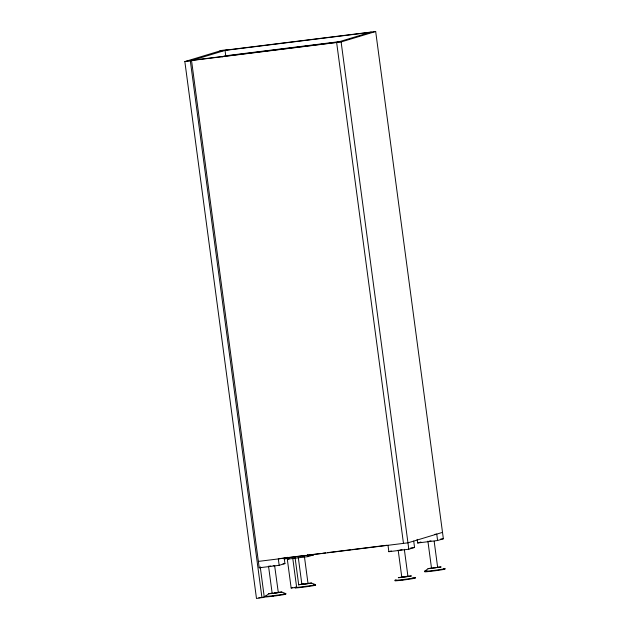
<?xml version="1.0" encoding="UTF-8"?>
<svg xmlns="http://www.w3.org/2000/svg" width="630" height="630" viewBox="0 0 630 630"><rect width="100%" height="100%" fill="white"/><g stroke="black" fill="none" stroke-linecap="round" stroke-linejoin="round"><path stroke-width="0.94" d="M265.277 596.366L268.852 593.72L271.758 593.169M424.628 571.276L428.203 568.63L431.117 568.087M285.736 593.61L281.775 592.042L275.46 593.153M315.449 584.624L311.488 583.057L305.172 584.167M274.467 593.145L272.16 593.334L268.545 566.236L270.853 566.039M274.601 565.457L278.302 592.515L276.058 592.932M272.16 593.334L272.554 593.224M298.683 557.251L298.258 557.251L301.872 584.349L304.117 583.939M304.4 556.432L308.015 583.53L298.399 584.821L303.03 583.955M398.184 550.132L401.798 577.237L402.672 577.033M404.326 549.313L407.941 576.411L401.798 577.237M427.896 541.146L431.519 568.252L431.912 568.134M434.165 541.296L437.653 567.433L431.519 568.252M184.842 61.575L221.815 50.392L227.304 49.715L190.331 60.889L184.842 61.575L256.489 598.5L264.277 597.122L260.245 566.913M222.059 56.881L225.768 55.763L340.68 41.493M371.188 32.059L336.633 42.501L403.468 543.383M284.193 558.093L284.925 563.574L279.169 565.315L259.221 567.795L191.536 60.527L341.121 41.95L375.677 31.5L443.363 538.768L437.598 540.509L417.659 542.989L417.17 539.335M279.964 558.424L278.318 558.928L279.169 565.315M284.224 559.172L287.918 558.054M259.221 567.795L260.867 567.299M287.776 557.259L288.02 559.086L289.666 558.59M288.02 559.086L307.96 556.613L313.716 554.872L311.818 555.109M442.504 532.374L407.956 542.824L258.371 561.401M388.009 545.304L388.86 551.691L391.332 550.943M417.659 542.989L420.95 541.989M388.86 551.691L408.807 549.218L414.564 547.478L413.713 541.083M287.123 557.81L291.155 588.018L292.69 587.554M274.586 565.457L273.176 565.716M302.896 556.731L303.526 556.629M402.956 576.836L398.325 577.702L403.397 577.269M402.082 549.73L399.751 550.029M274.404 592.924L275.995 592.712M430.999 540.855L429.463 541.044M434.353 567.614L436.062 567.394M273.278 593.436L275.263 593.043M402.916 577.332L411.414 575.946L406.342 576.379M226.091 50.077L375.677 31.5M219.516 51.093L370.149 32.374M187.149 60.874L337.672 42.194M434.85 534.35L436.748 534.114L437.598 540.509M278.885 558.668L305.172 555.408M307.125 555.164L320.757 553.471M322.702 553.227L325.623 552.864M327.576 552.62L350.941 549.722M352.894 549.478L386.977 545.241M440.512 539.123L443.363 538.768M283.027 563.811L284.925 563.574M410.768 547.942L414.564 547.478M291.155 588.018L295.722 587.451M258.788 597.807L260.615 597.579M262.45 597.35L264.277 597.122M273.759 593.373L268.687 593.806M435.346 567.622L436.094 567.535M304.18 584.16L301.872 584.349M437.661 567.205L441.126 566.961L428.038 568.717M308.023 583.309L311.488 583.057M278.302 592.294L281.775 592.042M406.374 576.521L407.941 576.411M307.093 583.569L308.015 583.53M341.121 41.95L408.807 549.218M402.846 579.584L402.909 580.08M307.716 554.786L307.96 556.613M295.045 557.408L298.683 584.687M225.052 50.392L225.776 56.259M292.737 558.101L296.51 586.365M273.2 595.689L273.27 596.177M190.331 60.889L261.97 597.815M414.934 577.466A10.324 0.394 -7.6 0 1 404.161 579.419A10.324 0.394 -7.6 0 1 396.113 579.907M414.997 577.962A10.324 0.394 -7.6 0 1 404.232 579.907A10.324 0.394 -7.6 0 1 396.175 580.395M412.193 578.159A10.324 0.394 -7.6 0 1 413.894 578.009M444.717 568.977A10.324 0.394 -7.6 0 1 435.283 570.748A10.324 0.394 -7.6 0 1 424.951 571.638M425.888 571.41A10.324 0.394 -7.6 0 1 427.439 571.119M443.544 568.536A10.324 0.394 -7.6 0 1 435.22 570.252A10.324 0.394 -7.6 0 1 425.825 570.922M313.968 585.128A10.324 0.394 -7.6 0 1 305.644 586.853A10.324 0.394 -7.6 0 1 296.25 587.514M313.898 584.64A10.324 0.394 -7.6 0 1 305.574 586.357A10.324 0.394 -7.6 0 1 296.187 587.018M284.185 593.617A10.324 0.394 -7.6 0 1 275.861 595.342A10.324 0.394 -7.6 0 1 266.466 596.004M284.248 594.114A10.324 0.394 -7.6 0 1 275.924 595.838A10.324 0.394 -7.6 0 1 266.537 596.5"/></g></svg>
